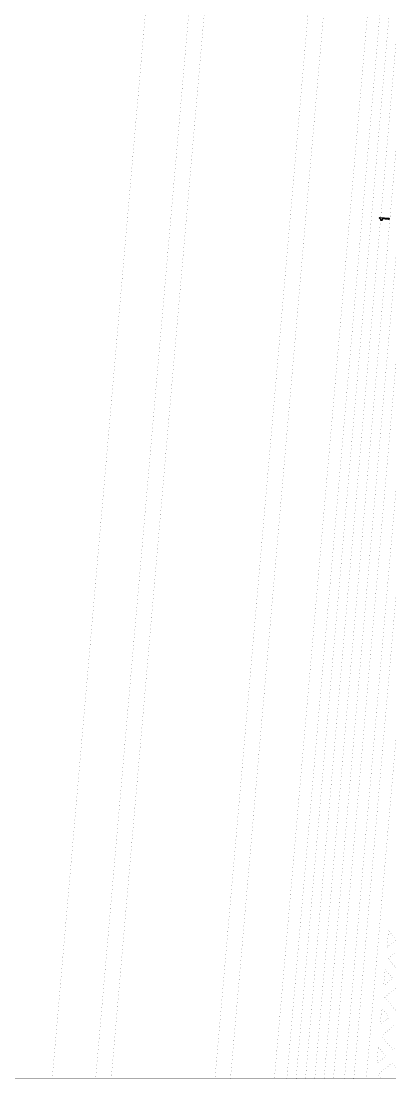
# Model space of a CAD drawing. Extents: x 592 to 965, y 89 to 353.
# Drawn here: x 619.9 to 628.99, y 250.47 to 276.55 of the extents above; entities that cross this region are included whole.
import ezdxf

# ---------------------------------------------------------------- set-up
doc = ezdxf.new("R2010")
doc.units = 0
doc.layers.add('a_area', color=3, linetype='Continuous')

# ---------------------------------------------------------------- blocks, each defined once
blk = doc.blocks.new('PAD_R3')
at = {"layer": 'a_area', "const_width": 0.5}
blk.add_lwpolyline([(0.25, 0, 1), (-0.25, 0, 1)], format="xyb", close=True, dxfattribs=at)

msp = doc.modelspace()

# ---------------------------------------------------------------- linework, layer by layer
at = {"layer": 'a_area', "const_width": 0.0015}
for points in [[(617.02, 250.475), (617.02, 323.788), (668.585, 323.788), (668.585, 250.475)], [(628.949, 253.44), (629.237, 253.096), (629.581, 253.385), (629.293, 253.729)], [(628.865, 252.485), (629.154, 252.14), (629.498, 252.429), (629.209, 252.774)], [(628.781, 251.529), (629.07, 251.185), (629.415, 251.474), (629.126, 251.818)]]:
    msp.add_lwpolyline(points, close=True, dxfattribs=at)
for points in [[(638.808, 318.81), (638.79, 318.831), (629.038, 319.684), (626.867, 317.863), (626.195, 310.181), (626.874, 309.372, -0.201917), (626.883, 309.344), (621.734, 250.475), (620.663, 250.475)], [(620.663, 250.475), (626.564, 317.92, -0.395559)], [(641.675, 317.242), (641.429, 316.731), (641.411, 316.523, -0.197511), (640.96, 315.663), (639.636, 314.552, -0.199362), (638.526, 314.204), (633.618, 314.633, 0.165107), (633.465, 314.596, 0.034739), (633.252, 314.441), (632.801, 314.062, 0.199687), (632.13, 312.767), (626.68, 250.475), (626.451, 250.475)], [(627.37, 250.475), (632.805, 312.601, -0.197973), (633.285, 313.522), (633.354, 313.58, -0.200605), (634.263, 313.863), (639.139, 313.437, 0.198796), (641.26, 314.105), (642.966, 315.536, 0.060629), (643.281, 315.873, 0.136739), (643.498, 316.458), (643.506, 316.55, 0.188659), (643.302, 317.203)], [(644.055, 317.147, 0.196952), (643.732, 316.512), (643.725, 316.43, -0.135947), (643.463, 315.735, -0.060592), (643.11, 315.359), (641.408, 313.93, -0.198926), (639.119, 313.209), (634.228, 313.637, 0.196864), (633.502, 313.405), (633.433, 313.348, 0.19981), (633.032, 312.573), (627.6, 250.475), (627.37, 250.475)], [(626.451, 250.475), (631.904, 312.801, -0.198159), (632.655, 314.238), (633.106, 314.617, -0.035183), (633.348, 314.792, -0.161701), (633.639, 314.861), (638.554, 314.431, 0.19807), (639.49, 314.728), (640.814, 315.839, 0.200241), (641.185, 316.557), (641.203, 316.764), (641.016, 317.009)], [(626.91, 250.475), (632.357, 312.742, -0.198911), (632.911, 313.805), (633.473, 314.277, -0.201718), (633.773, 314.37), (638.857, 313.925, 0.198516), (640.893, 314.568), (641.35, 314.952, 0.075788), (641.478, 315.097, 0.023686), (641.978, 315.963, 0.189405), (642.014, 316.679)], [(642.711, 316.372, 0.194046), (642.183, 315.863, -0.023804), (641.671, 314.974, -0.075302), (641.498, 314.778), (641.038, 314.392, -0.199149), (638.829, 313.698), (633.746, 314.143, 0.19143), (633.621, 314.103), (633.057, 313.629, 0.198708), (632.585, 312.722), (627.14, 250.475), (626.91, 250.475)], [(627.873, 250.475), (633.289, 312.388, -0.197103), (633.619, 313.026), (633.75, 313.163, -0.135322), (633.998, 313.311, -0.089467), (634.632, 313.367), (639.154, 312.972, 0.069841), (640.27, 313.03, 0.129169), (641.849, 313.777), (643.635, 315.276, 0.065317), (644.113, 315.804, 0.195732), (644.199, 316.465)], [(644.839, 316.098, 0.200494), (644.303, 315.676, -0.065777), (643.781, 315.1), (641.996, 313.602, -0.129622), (640.306, 312.804, -0.070329), (639.118, 312.746), (634.607, 313.14, 0.088615), (634.059, 313.091, 0.134512), (633.915, 313.005), (633.77, 312.854, 0.198337), (633.517, 312.368), (628.103, 250.475), (627.873, 250.475)], [(628.781, 250.475), (628.41, 250.475), (633.685, 310.783, -0.117662)], [(629.882, 309.973), (624.678, 250.475), (622.118, 250.475), (627.279, 309.481, -0.018574)]]:
    msp.add_lwpolyline(points, format="xyb", dxfattribs=at)
for points in [[(631.598, 312.821), (626.144, 250.475), (625.061, 250.475), (630.278, 310.113)], [(628.923, 253.717), (629.146, 253.904), (628.959, 254.127)], [(628.959, 254.127), (628.923, 253.717)], [(628.839, 252.762), (629.062, 252.949), (628.875, 253.172)], [(628.875, 253.172), (628.839, 252.762)], [(628.755, 251.806), (628.979, 251.993), (628.791, 252.216)], [(628.791, 252.216), (628.755, 251.806)], [(628.672, 250.85), (628.895, 251.038), (628.708, 251.261)], [(628.708, 251.261), (628.672, 250.85)], [(629.279, 250.475), (629.331, 250.518), (629.042, 250.863), (628.698, 250.574), (628.781, 250.475)]]:
    msp.add_lwpolyline(points, dxfattribs=at)
at = {"layer": 'a_area'}
for points in [[(628.743, 271.683, -0.702059), (628.755, 271.709), (628.964, 271.69, -1), (628.961, 271.66), (628.793, 271.675)], [(628.803, 271.654, -1.522366), (628.769, 271.657), (628.743, 271.683)], [(628.793, 271.675, -0.068101), (628.795, 271.672), (628.803, 271.654)]]:
    msp.add_lwpolyline(points, format="xyb", dxfattribs=at)

# ---------------------------------------------------------------- block references
at = {"layer": 'a_area', "xscale": 0.0015, "yscale": 0.0015, "zscale": 1.5}
for p in [(628.959, 254.127), (628.959, 254.127), (628.923, 253.717), (628.923, 253.717), (628.875, 253.172), (628.875, 253.172), (628.839, 252.762), (628.839, 252.762), (628.791, 252.216), (628.791, 252.216), (628.755, 251.806), (628.755, 251.806), (628.708, 251.261), (628.708, 251.261), (628.672, 250.85), (628.672, 250.85), (620.663, 250.475), (620.663, 250.475), (626.451, 250.475), (626.451, 250.475), (626.91, 250.475), (626.91, 250.475), (627.37, 250.475), (627.37, 250.475), (627.873, 250.475), (627.873, 250.475), (628.781, 250.475), (628.781, 250.475)]:
    msp.add_blockref('PAD_R3', p, dxfattribs=at)

doc.saveas('drawing.dxf')
